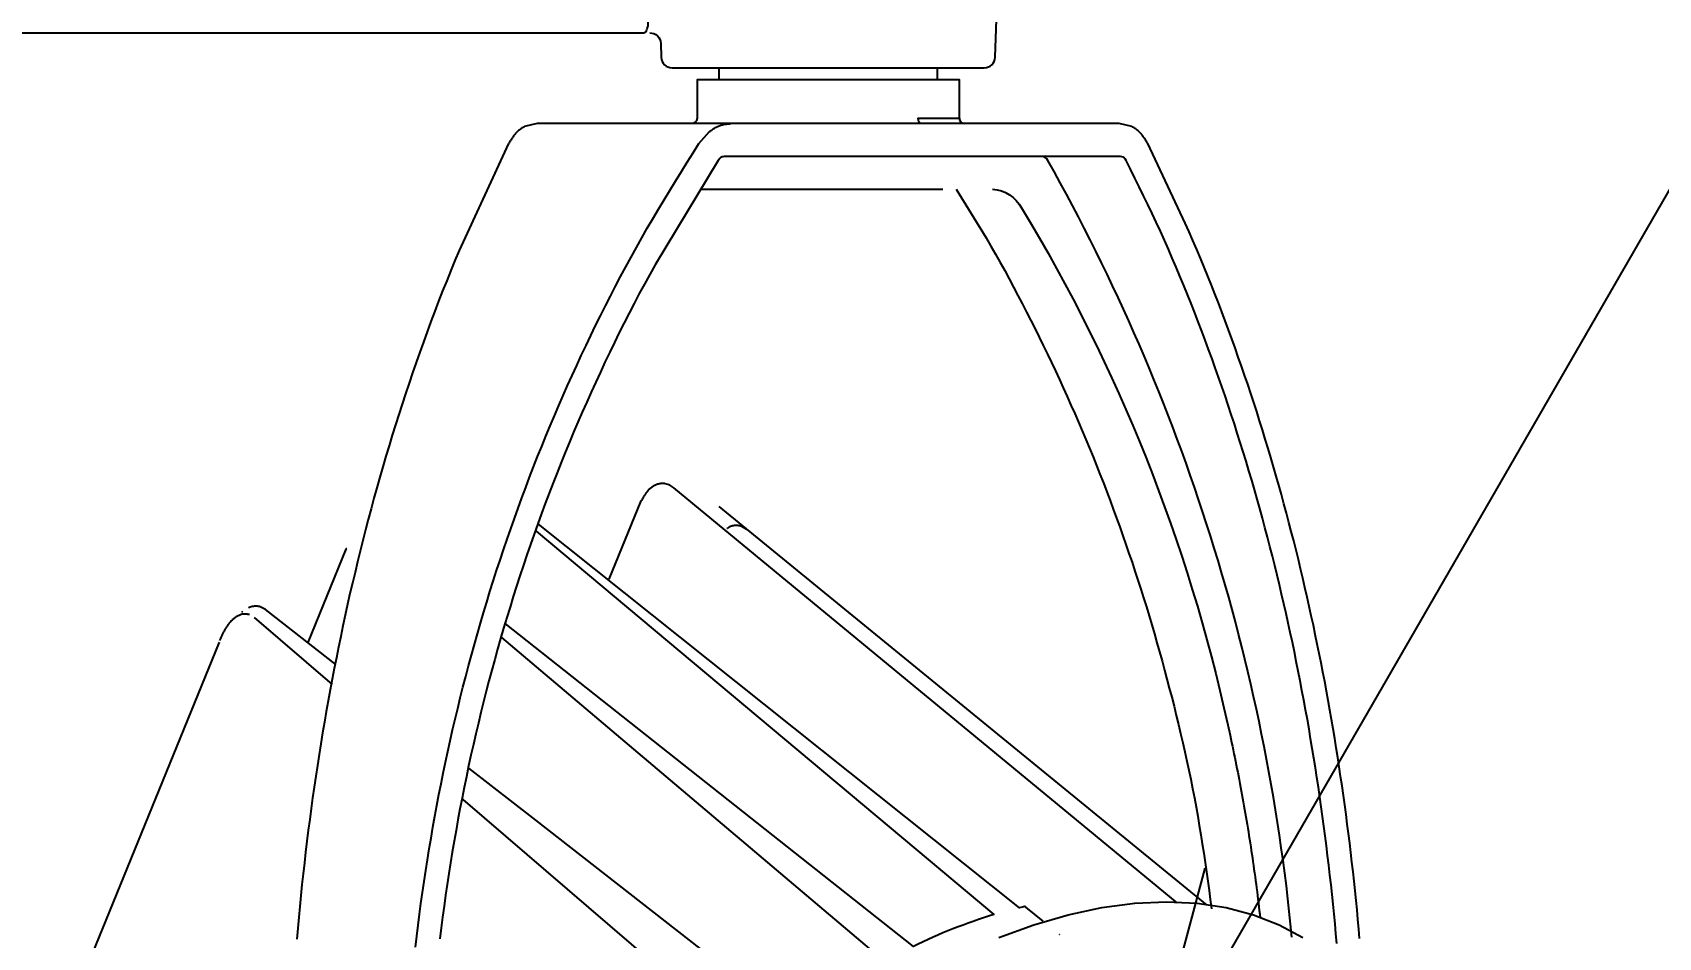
# Model space of a CAD drawing. Header units: millimetres. Extents: x 14 to 828, y 15 to 581.
# Drawn here: x 211.87 to 238.52, y 366.76 to 381.59 of the extents above; entities that cross this region are included whole.
import ezdxf

# ---------------------------------------------------------------- set-up
doc = ezdxf.new("R2010")
doc.units = ezdxf.units.MM
doc.header["$LTSCALE"] = 0.2
doc.layers.get('Defpoints').update_dxf_attribs({"color": 5})
for name, color, linetype in [('1_シンボル', 2, 'Continuous'), ('1_寸法', 7, 'Continuous'), ('1_文字', 3, 'Continuous')]:
    doc.layers.add(name, color=color, linetype=linetype)
doc.styles.add('Dim', font='simplex.shx', dxfattribs={"width": 0.8, "bigfont": 'extfont2.shx'})
doc.dimstyles.new('1-1', dxfattribs={"dimtxt": 3, "dimasz": 0.75, "dimexe": 0, "dimexo": 1, "dimgap": 0.5, "dimtad": 1, "dimdec": 0, "dimtxsty": 'Dim', "dimblk": 'DOT', "dimcen": 2.5, "dimadec": 0, "dimazin": 0, "dimtfac": 1, "dimtdec": 0, "dimtix": 1, "dimtmove": 2, "dimatfit": 3, "dimldrblk": '引出', "dimfxl": 1, "dimlwd": -1, "dimlwe": -1, "dimarcsym": 0})

# ---------------------------------------------------------------- blocks, each defined once
blk = doc.blocks.new('_Dot')
at = {"color": 0, "linetype": 'ByBlock', "lineweight": -2}
blk.add_line((-0.5, 0), (-1, 0), dxfattribs=at)
at = {"color": 0, "linetype": 'ByBlock', "const_width": 0.5}
blk.add_lwpolyline([(-0.25, 0, 1), (0.25, 0, 1)], format="xyb", close=True, dxfattribs=at)
blk = doc.blocks.new('*D22')
at = {"layer": '1_寸法', "color": 0, "transparency": 16777216}
for p, q in [((187.863, 387.499), (172.133, 387.499)), ((172.133, 386.749), (172.133, 349.779)), ((226.362, 349.029), (172.133, 349.029))]:
    blk.add_line(p, q, dxfattribs=at)
at = {"layer": 'Defpoints', "color": 0, "transparency": 16777216}
for p in [(188.863, 387.499), (172.133, 349.029), (227.362, 349.029)]:
    blk.add_point(p, dxfattribs=at)
at = {"layer": '1_寸法', "color": 0, "transparency": 16777216, "xscale": 0.75, "yscale": 0.75, "zscale": 0.75}
for p, rotation in [((172.133, 387.499), 90), ((172.133, 349.029), 270)]:
    blk.add_blockref('_Dot', p, dxfattribs=dict(at, rotation=rotation))
at = {"layer": '1_寸法', "color": 0, "transparency": 16777216, "insert": (170.133, 368.264), "char_height": 3, "attachment_point": 5, "rotation": 90, "style": 'Dim'}
blk.add_mtext('223', dxfattribs=at)
blk = doc.blocks.new('引出')
at = {"color": 0, "linetype": 'ByBlock', "lineweight": -2}
for p, q in [((-3.864, 1.035), (0, 0)), ((0, 0), (-1, 0))]:
    blk.add_line(p, q, dxfattribs=at)

msp = doc.modelspace()

# ---------------------------------------------------------------- linework, layer by layer
at = {"layer": '1_シンボル', "color": 7}
for points in [[(221.988, 381.585, -0.404026), (222.167, 381.412), (222.175, 381.185, 0.404026), (222.354, 381.012), (222.355, 381.012), (222.418, 381.012), (227.472, 381.012, 0.404026), (227.651, 381.185), (227.845, 386.746), (224.201, 386.746), (224.159, 387.552), (189.338, 387.552), (189.54, 381.758, 0.404026), (189.719, 381.585), (221.889, 381.585, 0.221828), (221.923, 381.604, 0.073067), (221.942, 381.637, 0.046494), (221.956, 381.684, 0.050409), (221.964, 381.758), (222.047, 387.552)], [(232.515, 366.771, 0.104766), (228.512, 379.495, 0.268114), (228.414, 379.56)], [(227.607, 379.022, -0.261376), (228.083, 378.716, -0.082772), (231.462, 370.249), (231.5, 370.078), (231.514, 370.018), (231.527, 369.957), (231.54, 369.896), (231.553, 369.836), (231.565, 369.775), (231.578, 369.714), (231.59, 369.654), (231.602, 369.593), (231.614, 369.532), (231.626, 369.471), (231.638, 369.411), (231.65, 369.35), (231.662, 369.289), (231.673, 369.228), (231.684, 369.167), (231.696, 369.106), (231.707, 369.045), (231.718, 368.984), (231.728, 368.923), (231.739, 368.862), (231.75, 368.801), (231.76, 368.74), (231.77, 368.679), (231.781, 368.618), (231.791, 368.557), (231.801, 368.495), (231.81, 368.434), (231.82, 368.373), (231.83, 368.312), (231.839, 368.251), (231.848, 368.189), (231.857, 368.128), (231.867, 368.067), (231.876, 368.006), (231.884, 367.944), (231.893, 367.883), (231.902, 367.821), (231.91, 367.76), (231.919, 367.699), (231.927, 367.637), (231.935, 367.576), (231.943, 367.514), (231.95, 367.453), (231.958, 367.391), (231.966, 367.33), (231.973, 367.268), (231.98, 367.207), (231.987, 367.145), (231.994, 367.084)], [(230.634, 367.333), (222.382, 374.131), (222.315, 374.174), (222.282, 374.184), (222.242, 374.197), (222.233, 374.199), (222.224, 374.2), (222.215, 374.201), (222.205, 374.201), (222.196, 374.201), (222.187, 374.201), (222.178, 374.2), (222.169, 374.199), (222.16, 374.198), (222.151, 374.197), (222.142, 374.195), (222.133, 374.193), (222.124, 374.191), (222.115, 374.188), (222.106, 374.185), (222.098, 374.182), (222.089, 374.179), (222.081, 374.175), (222.072, 374.171), (222.064, 374.167), (222.056, 374.163), (222.048, 374.158), (222.04, 374.154), (222.033, 374.149), (222.025, 374.144), (222.018, 374.138), (222.01, 374.133), (222.003, 374.127), (221.996, 374.121), (221.989, 374.115), (221.982, 374.109), (221.975, 374.103), (221.969, 374.096), (221.962, 374.09), (221.956, 374.083), (221.95, 374.076), (221.944, 374.07), (221.938, 374.062), (221.932, 374.055), (221.927, 374.048), (221.921, 374.041), (221.916, 374.033), (221.911, 374.026), (221.906, 374.018), (221.901, 374.01), (221.896, 374.002), (221.892, 373.994), (221.887, 373.986), (221.883, 373.978), (221.879, 373.97), (221.874, 373.962), (221.87, 373.954), (221.866, 373.946), (221.862, 373.937), (221.858, 373.929), (221.854, 373.921, 0.294471), (221.839, 373.915), (221.316, 372.634)], [(220.126, 373.42), (227.628, 367.139, 0.040083), (226.31, 366.617), (219.617, 371.906)], [(217.021, 373.131, 0.294471), (217.006, 373.126), (216.382, 371.596)]]:
    msp.add_lwpolyline(points, format="xyb", dxfattribs=at)
for points in [[(223.121, 381.012), (223.121, 380.814)], [(226.705, 380.814), (226.705, 381.012)], [(227.063, 380.187), (227.063, 380.814), (222.763, 380.814), (222.763, 380.187), (222.754, 380.15), (222.753, 380.148), (222.752, 380.145), (222.751, 380.143), (222.75, 380.141), (222.748, 380.138), (222.747, 380.136), (222.745, 380.134), (222.744, 380.132), (222.742, 380.13), (222.74, 380.128), (222.739, 380.126), (222.737, 380.124), (222.735, 380.123), (222.733, 380.121), (222.731, 380.119), (222.729, 380.117), (222.701, 380.102), (222.699, 380.102), (222.697, 380.101), (222.696, 380.101), (222.694, 380.1), (222.692, 380.1), (222.69, 380.1), (222.688, 380.099), (222.686, 380.099), (222.685, 380.099), (222.683, 380.099), (222.681, 380.098), (222.679, 380.098), (222.677, 380.098), (222.675, 380.098), (222.674, 380.098), (222.672, 380.098)], [(233.624, 366.745), (233.611, 366.901), (233.597, 367.058), (233.582, 367.215), (233.567, 367.372), (233.551, 367.528), (233.534, 367.685), (233.517, 367.841), (233.499, 367.998), (233.481, 368.154), (233.462, 368.31), (233.442, 368.467), (233.422, 368.623), (233.402, 368.779), (233.38, 368.935), (233.359, 369.091), (233.336, 369.247), (233.313, 369.402), (233.29, 369.558), (233.266, 369.714), (233.241, 369.869), (233.216, 370.024), (233.19, 370.18), (233.164, 370.335), (233.137, 370.49), (233.109, 370.645), (233.081, 370.8), (233.052, 370.955), (233.022, 371.109), (232.992, 371.264), (232.962, 371.418), (232.93, 371.572), (232.898, 371.727), (232.866, 371.881), (232.832, 372.034), (232.799, 372.188), (232.764, 372.342), (232.729, 372.495), (232.693, 372.649), (232.657, 372.802), (232.62, 372.955), (232.582, 373.108), (232.544, 373.26), (232.505, 373.413), (232.465, 373.565), (232.425, 373.717), (232.384, 373.869), (232.342, 374.021), (232.3, 374.173), (232.257, 374.324), (232.214, 374.476), (232.169, 374.627), (232.124, 374.777), (232.079, 374.928), (232.032, 375.079), (231.985, 375.229), (231.937, 375.379), (231.889, 375.529), (231.84, 375.678), (231.79, 375.827), (231.739, 375.976), (231.688, 376.125), (231.636, 376.274), (231.583, 376.422), (231.529, 376.57), (231.475, 376.718), (231.421, 376.866), (231.365, 377.013), (231.309, 377.16), (231.252, 377.307), (231.194, 377.453), (231.136, 377.599), (231.076, 377.745), (231.016, 377.891), (230.955, 378.036), (230.893, 378.181), (230.831, 378.325), (230.767, 378.469), (230.151, 379.77), (230.143, 379.782), (230.135, 379.795), (230.128, 379.808), (230.12, 379.821), (230.112, 379.833), (230.104, 379.846), (230.096, 379.859), (230.088, 379.871), (230.079, 379.883), (230.071, 379.895), (230.061, 379.907), (230.052, 379.919), (230.042, 379.93), (230.032, 379.941), (230.022, 379.952), (230.012, 379.962), (230.001, 379.973), (229.99, 379.983), (229.978, 379.992), (229.966, 380.001), (229.954, 380.01), (229.942, 380.019), (229.929, 380.026), (229.916, 380.034), (229.903, 380.041), (229.89, 380.048), (229.685, 380.098), (220.141, 380.098), (219.936, 380.048), (219.923, 380.041), (219.91, 380.034), (219.897, 380.026), (219.884, 380.019), (219.872, 380.01), (219.86, 380.001), (219.848, 379.992), (219.836, 379.983), (219.825, 379.973), (219.814, 379.962), (219.804, 379.952), (219.794, 379.941), (219.784, 379.93), (219.774, 379.919), (219.765, 379.907), (219.755, 379.895), (219.747, 379.883), (219.738, 379.871), (219.73, 379.859), (219.722, 379.846), (219.714, 379.833), (219.706, 379.821), (219.698, 379.808), (219.69, 379.795), (219.683, 379.782), (219.675, 379.77), (218.865, 378.019), (218.795, 377.854), (218.726, 377.689), (218.659, 377.523), (218.592, 377.357), (218.527, 377.19), (218.463, 377.023), (218.4, 376.855), (218.338, 376.688), (218.277, 376.519), (218.217, 376.351), (218.158, 376.182), (218.099, 376.012), (218.042, 375.843), (217.985, 375.673), (217.929, 375.503), (217.874, 375.332), (217.82, 375.162), (217.767, 374.991), (217.715, 374.82), (217.664, 374.648), (217.613, 374.476), (217.563, 374.304), (217.515, 374.132), (217.467, 373.96), (217.42, 373.787), (217.374, 373.614), (217.328, 373.441), (217.284, 373.267), (217.24, 373.094), (217.198, 372.92), (217.156, 372.746), (217.115, 372.571), (217.074, 372.397), (217.035, 372.222), (216.996, 372.047), (216.959, 371.872), (216.922, 371.697), (216.886, 371.522), (216.85, 371.346), (216.816, 371.171), (216.782, 370.995), (216.749, 370.819), (216.717, 370.643), (216.685, 370.467), (216.655, 370.29), (216.625, 370.114), (216.596, 369.937), (216.567, 369.76), (216.54, 369.583), (216.513, 369.406), (216.487, 369.229), (216.462, 369.052), (216.437, 368.875), (216.413, 368.697), (216.39, 368.52), (216.368, 368.342), (216.347, 368.164), (216.326, 367.986), (216.306, 367.808), (216.287, 367.63), (216.268, 367.452), (216.251, 367.274), (216.234, 367.096), (216.218, 366.918), (216.202, 366.739)], [(218.147, 366.606), (218.168, 366.785), (218.19, 366.964), (218.213, 367.144), (218.237, 367.323), (218.262, 367.501), (218.288, 367.68), (218.315, 367.859), (218.343, 368.037), (218.372, 368.215), (218.402, 368.393), (218.433, 368.571), (218.465, 368.749), (218.498, 368.927), (218.532, 369.104), (218.567, 369.281), (218.603, 369.458), (218.639, 369.635), (218.677, 369.811), (218.716, 369.988), (218.756, 370.164), (218.797, 370.34), (218.839, 370.515), (218.882, 370.691), (218.926, 370.866), (218.971, 371.041), (219.017, 371.215), (219.064, 371.39), (219.113, 371.564), (219.162, 371.737), (219.212, 371.911), (219.263, 372.084), (219.315, 372.257), (219.368, 372.43), (219.422, 372.602), (219.477, 372.774), (219.533, 372.946), (219.591, 373.117), (219.649, 373.288), (219.708, 373.458), (219.768, 373.629), (219.829, 373.799), (219.891, 373.968), (219.954, 374.137), (220.018, 374.306), (220.083, 374.475), (220.15, 374.643), (220.217, 374.81), (220.285, 374.978), (220.354, 375.144), (220.424, 375.311), (220.495, 375.477), (220.567, 375.642), (220.641, 375.807), (220.715, 375.972), (220.79, 376.136), (220.866, 376.3), (220.944, 376.463), (221.022, 376.626), (221.101, 376.788), (221.181, 376.95), (221.262, 377.111), (221.344, 377.272), (221.427, 377.433), (221.511, 377.592), (221.596, 377.752), (221.682, 377.911), (221.769, 378.069), (221.858, 378.226), (221.947, 378.383), (222.038, 378.539), (222.13, 378.695), (222.223, 378.85), (222.317, 379.004), (222.411, 379.157), (222.507, 379.311), (222.602, 379.464), (222.699, 379.617), (222.795, 379.77), (222.97, 379.967), (222.98, 379.976), (222.992, 379.985), (223.003, 379.993), (223.015, 380.002), (223.026, 380.01), (223.038, 380.018), (223.051, 380.025), (223.063, 380.032), (223.075, 380.039), (223.088, 380.045), (223.101, 380.051), (223.114, 380.057), (223.127, 380.062), (223.141, 380.067), (223.154, 380.072), (223.168, 380.076), (223.182, 380.08), (223.196, 380.083), (223.21, 380.086), (223.224, 380.088), (223.238, 380.09), (223.252, 380.092), (223.266, 380.094), (223.281, 380.095), (223.295, 380.096), (223.309, 380.098)], [(226.449, 380.098), (226.429, 380.102), (226.41, 380.118), (226.409, 380.12), (226.407, 380.122), (226.406, 380.123), (226.405, 380.125), (226.403, 380.127), (226.402, 380.129), (226.401, 380.131), (226.4, 380.133), (226.399, 380.135), (226.398, 380.137), (226.397, 380.139), (226.396, 380.142), (226.395, 380.144), (226.394, 380.146), (226.394, 380.148), (226.393, 380.15), (226.388, 380.187), (227.063, 380.187), (227.064, 380.185), (227.064, 380.184), (227.064, 380.182), (227.064, 380.18), (227.064, 380.178), (227.065, 380.176), (227.065, 380.174), (227.065, 380.172), (227.065, 380.171), (227.066, 380.169), (227.066, 380.167), (227.066, 380.165), (227.067, 380.163), (227.067, 380.162), (227.068, 380.16), (227.068, 380.158), (227.084, 380.13), (227.086, 380.128), (227.088, 380.126), (227.089, 380.124), (227.091, 380.122), (227.093, 380.121), (227.095, 380.119), (227.097, 380.117), (227.099, 380.116), (227.101, 380.114), (227.103, 380.113), (227.105, 380.111), (227.108, 380.11), (227.11, 380.109), (227.112, 380.107), (227.115, 380.106), (227.117, 380.105), (227.154, 380.098)], [(233.25, 366.666), (233.236, 366.826), (233.222, 366.987), (233.207, 367.147), (233.19, 367.307), (233.173, 367.467), (233.156, 367.627), (233.137, 367.787), (233.119, 367.947), (233.099, 368.107), (233.079, 368.267), (233.058, 368.427), (233.037, 368.586), (233.016, 368.746), (232.994, 368.905), (232.971, 369.065), (232.948, 369.224), (232.924, 369.383), (232.899, 369.543), (232.874, 369.702), (232.849, 369.861), (232.822, 370.02), (232.795, 370.178), (232.768, 370.337), (232.739, 370.495), (232.71, 370.654), (232.68, 370.812), (232.65, 370.97), (232.619, 371.128), (232.587, 371.286), (232.555, 371.444), (232.522, 371.601), (232.488, 371.759), (232.454, 371.916), (232.419, 372.073), (232.383, 372.231), (232.346, 372.387), (232.309, 372.544), (232.272, 372.701), (232.233, 372.857), (232.194, 373.013), (232.154, 373.169), (232.114, 373.325), (232.072, 373.481), (232.03, 373.636), (231.988, 373.792), (231.944, 373.947), (231.9, 374.102), (231.855, 374.256), (231.81, 374.411), (231.764, 374.565), (231.717, 374.719), (231.669, 374.873), (231.62, 375.026), (231.571, 375.18), (231.521, 375.333), (231.47, 375.485), (231.419, 375.638), (231.366, 375.79), (231.313, 375.942), (231.259, 376.094), (231.205, 376.246), (231.15, 376.397), (231.094, 376.548), (231.037, 376.699), (230.979, 376.849), (230.921, 376.999), (230.862, 377.149), (230.802, 377.298), (230.741, 377.448), (230.68, 377.596), (230.617, 377.745), (230.554, 377.893), (230.489, 378.04), (230.424, 378.188), (230.358, 378.334), (230.291, 378.481), (230.222, 378.627), (230.153, 378.772), (230.083, 378.917), (230.013, 379.062), (229.941, 379.206), (229.87, 379.351), (229.798, 379.495), (229.781, 379.521), (229.78, 379.523), (229.778, 379.526), (229.776, 379.528), (229.774, 379.53), (229.772, 379.532), (229.77, 379.534), (229.768, 379.536), (229.766, 379.538), (229.763, 379.539), (229.761, 379.541), (229.759, 379.543), (229.756, 379.544), (229.754, 379.546), (229.751, 379.547), (229.749, 379.549), (229.746, 379.55), (229.705, 379.56), (223.21, 379.56), (223.184, 379.556), (223.181, 379.555), (223.178, 379.555), (223.175, 379.554), (223.172, 379.553), (223.17, 379.551), (223.167, 379.55), (223.164, 379.549), (223.162, 379.548), (223.159, 379.546), (223.157, 379.545), (223.154, 379.543), (223.152, 379.541), (223.149, 379.54), (223.147, 379.538), (223.145, 379.536), (223.142, 379.534), (223.108, 379.495), (222.075, 377.784), (221.988, 377.627), (221.901, 377.47), (221.817, 377.312), (221.733, 377.153), (221.65, 376.994), (221.569, 376.834), (221.489, 376.673), (221.409, 376.512), (221.331, 376.351), (221.254, 376.189), (221.178, 376.026), (221.102, 375.864), (221.028, 375.7), (220.955, 375.536), (220.882, 375.372), (220.811, 375.208), (220.74, 375.043), (220.671, 374.877), (220.602, 374.711), (220.535, 374.545), (220.468, 374.378), (220.403, 374.211), (220.339, 374.044), (220.275, 373.876), (220.213, 373.708), (220.151, 373.539), (220.091, 373.37), (220.032, 373.201), (219.973, 373.031), (219.916, 372.861), (219.86, 372.691), (219.804, 372.52), (219.75, 372.349), (219.697, 372.178), (219.645, 372.006), (219.593, 371.834), (219.543, 371.662), (219.494, 371.49), (219.446, 371.317), (219.399, 371.144), (219.352, 370.97), (219.307, 370.797), (219.263, 370.623), (219.22, 370.448), (219.178, 370.274), (219.137, 370.099), (219.097, 369.924), (219.057, 369.749), (219.019, 369.574), (218.982, 369.398), (218.946, 369.223), (218.911, 369.047), (218.877, 368.871), (218.844, 368.694), (218.812, 368.518), (218.781, 368.341), (218.751, 368.164), (218.722, 367.987), (218.694, 367.81), (218.667, 367.632), (218.641, 367.455), (218.617, 367.277), (218.593, 367.099), (218.57, 366.921), (218.548, 366.743)], [(222.822, 379.022), (226.795, 379.022)], [(227.01, 379.022), (227.502, 378.224), (227.579, 378.091), (227.656, 377.958), (227.731, 377.824), (227.806, 377.69), (227.879, 377.555), (227.952, 377.42), (228.024, 377.284), (228.095, 377.148), (228.165, 377.011), (228.235, 376.874), (228.304, 376.737), (228.372, 376.599), (228.439, 376.461), (228.506, 376.323), (228.573, 376.184), (228.638, 376.046), (228.703, 375.906), (228.767, 375.767), (228.831, 375.627), (228.893, 375.487), (228.955, 375.346), (229.017, 375.205), (229.077, 375.064), (229.137, 374.923), (229.196, 374.781), (229.254, 374.639), (229.311, 374.496), (229.368, 374.353), (229.424, 374.21), (229.479, 374.067), (229.533, 373.923), (229.587, 373.779), (229.64, 373.635), (229.692, 373.491), (229.744, 373.346), (229.794, 373.201), (229.844, 373.056), (229.894, 372.911), (229.942, 372.765), (229.99, 372.619), (230.037, 372.473), (230.083, 372.326), (230.129, 372.179), (230.174, 372.033), (230.218, 371.885), (230.261, 371.738), (230.303, 371.59), (230.345, 371.443), (230.386, 371.295), (230.426, 371.146), (230.466, 370.998), (230.505, 370.85), (230.544, 370.701), (230.582, 370.552), (230.619, 370.403), (230.655, 370.254), (230.691, 370.104), (230.726, 369.955), (230.76, 369.805), (230.793, 369.655), (230.826, 369.505), (230.857, 369.355), (230.887, 369.204), (230.916, 369.053), (230.945, 368.902), (230.972, 368.751), (230.997, 368.6), (231.022, 368.448), (231.046, 368.296), (231.069, 368.145), (231.092, 367.993), (231.113, 367.841), (231.135, 367.688), (231.156, 367.536), (231.176, 367.384), (231.197, 367.232)], [(223.122, 373.823), (231.121, 367.294)], [(228.154, 367.262), (228.152, 367.264), (228.143, 367.268), (228.13, 367.27), (228.116, 367.268), (228.047, 367.252), (220.165, 373.538)], [(223.58, 373.448), (223.498, 373.496), (223.491, 373.499), (223.484, 373.501), (223.478, 373.503), (223.471, 373.505), (223.464, 373.506), (223.457, 373.508), (223.45, 373.509), (223.443, 373.51), (223.436, 373.511), (223.429, 373.512), (223.421, 373.512), (223.414, 373.512), (223.407, 373.513), (223.4, 373.513), (223.393, 373.512), (223.386, 373.512), (223.379, 373.512), (223.372, 373.511), (223.364, 373.51), (223.357, 373.509), (223.35, 373.508), (223.343, 373.506), (223.336, 373.505), (223.33, 373.503), (223.323, 373.5), (223.316, 373.498), (223.309, 373.495), (223.303, 373.492), (223.297, 373.489), (223.29, 373.486), (223.284, 373.482), (223.278, 373.479), (223.272, 373.475), (223.266, 373.471), (223.26, 373.467), (223.254, 373.463)], [(217.006, 373.125), (217.006, 373.121), (217.008, 373.117), (217.011, 373.113), (217.016, 373.108)], [(215.301, 372.093), (215.316, 372.111)], [(215.689, 372.135), (215.588, 372.184), (215.582, 372.186), (215.576, 372.187), (215.569, 372.188), (215.563, 372.189), (215.556, 372.19), (215.55, 372.19), (215.544, 372.191), (215.537, 372.191), (215.531, 372.191), (215.524, 372.191), (215.518, 372.191), (215.512, 372.19), (215.505, 372.19), (215.499, 372.189), (215.492, 372.189), (215.486, 372.188), (215.48, 372.187), (215.473, 372.186), (215.467, 372.185), (215.461, 372.183), (215.454, 372.182), (215.448, 372.18), (215.442, 372.178), (215.436, 372.175), (215.43, 372.173), (215.425, 372.17), (215.41, 372.162)], [(216.843, 371.236), (215.689, 372.135)], [(215.426, 372.053), (215.422, 372.054), (215.418, 372.055), (215.414, 372.056), (215.41, 372.057), (215.406, 372.057), (215.402, 372.058), (215.398, 372.058), (215.394, 372.059), (215.39, 372.059), (215.386, 372.059), (215.381, 372.06), (215.377, 372.06), (215.373, 372.06), (215.369, 372.06), (215.365, 372.06), (215.361, 372.06), (215.331, 372.063), (215.318, 372.062), (215.305, 372.06), (215.292, 372.057), (215.279, 372.052), (215.267, 372.047), (215.255, 372.041), (215.243, 372.035), (215.231, 372.029), (215.219, 372.022), (215.208, 372.015), (215.197, 372.008), (215.186, 372), (215.175, 371.992), (215.165, 371.984), (215.155, 371.975), (215.145, 371.966), (215.135, 371.957), (215.126, 371.948), (215.116, 371.938), (215.107, 371.928), (215.098, 371.918), (215.09, 371.908), (215.082, 371.897), (215.073, 371.887), (215.065, 371.876), (215.058, 371.865), (215.05, 371.854), (215.043, 371.843), (215.036, 371.831), (215.029, 371.82), (215.022, 371.808), (215.016, 371.797), (215.009, 371.785), (215.003, 371.773), (214.997, 371.761), (214.991, 371.749), (214.985, 371.737), (214.98, 371.725), (214.974, 371.713), (214.969, 371.701), (214.963, 371.689), (214.958, 371.676), (214.953, 371.664), (214.947, 371.652), (214.942, 371.639), (214.937, 371.627)], [(215.185, 372.001), (215.162, 371.981)], [(215.503, 372.008), (216.781, 370.91)], [(214.932, 371.604), (212.843, 366.487)], [(219.558, 371.68), (225.728, 366.464)], [(224.362, 365.377), (220.12, 368.684), (219.021, 369.54)], [(218.926, 369.023), (223.745, 364.886)], [(227.71, 366.763), (228.283, 366.972), (228.848, 367.135), (229.401, 367.253), (229.94, 367.324), (230.461, 367.347), (230.961, 367.324), (231.437, 367.253), (231.885, 367.135), (232.305, 366.972), (232.692, 366.763)], [(228.435, 367.033), (228.154, 367.262)], [(228.703, 366.814), (228.703, 366.814), (228.703, 366.814), (228.703, 366.814), (228.703, 366.814), (228.703, 366.815), (228.704, 366.815), (228.704, 366.815), (228.704, 366.815)]]:
    msp.add_lwpolyline(points, dxfattribs=at)
at = {"layer": '1_文字'}
for q in [(240.057, 381.357), (231.092, 367.9)]:
    msp.add_line((230.057, 364.037), q, dxfattribs=at)

# ---------------------------------------------------------------- dimensions: what is measured, and where the dimension line sits
at = {"layer": '1_寸法'}
dim = msp.add_linear_dim(base=(172.133, 349.029), p1=(188.863, 387.499), p2=(227.362, 349.029), angle=90, text='223', dimstyle='1-1', dxfattribs=at)
dim.commit()
dim.dimension.update_dxf_attribs({"geometry": '*D22', "text_midpoint": (170.133, 368.264)})

doc.saveas('drawing.dxf')
